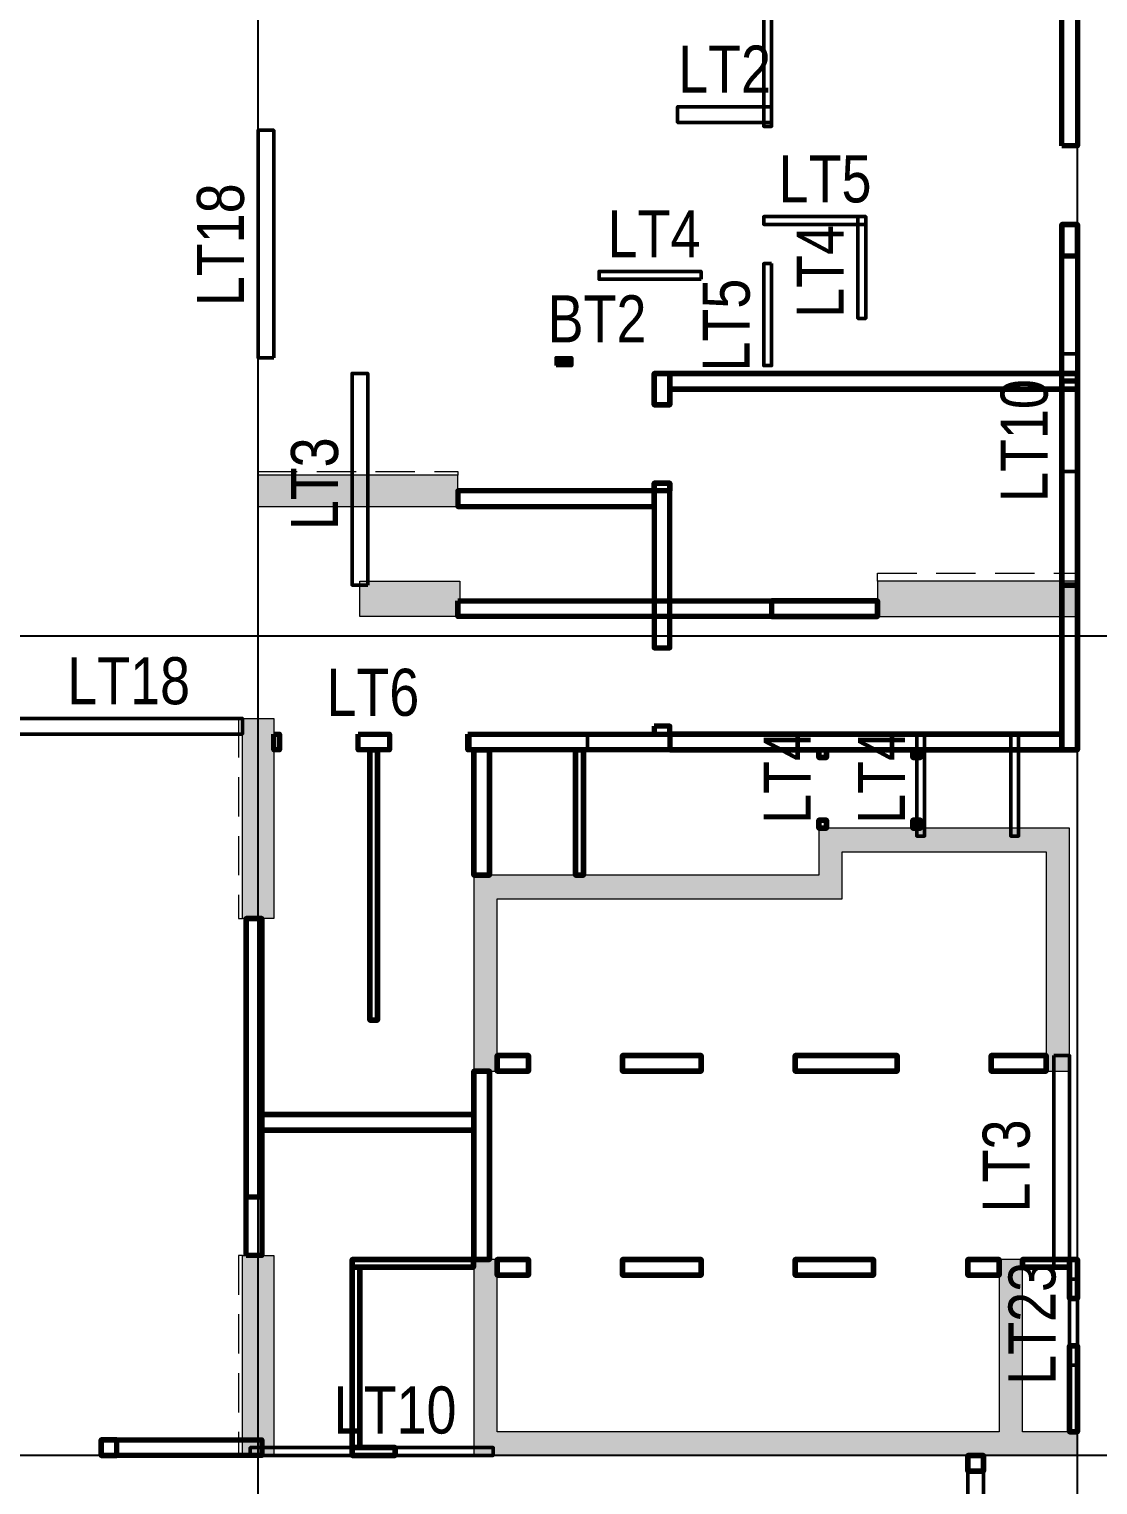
# Model space of a CAD drawing. Header units: millimetres. Extents: x -25197 to 555828, y -17247 to 174153.
# Drawn here: x 467267 to 480897, y 11875 to 30440 of the extents above; entities that cross this region are included whole.
import ezdxf
from ezdxf.enums import TextEntityAlignment as Align

# ---------------------------------------------------------------- set-up
doc = ezdxf.new("R2010")
doc.units = ezdxf.units.MM
doc.header["$LTSCALE"] = 250
doc.linetypes.add('CHG_XX_Cot_Tang 1$0$MB_Luoi truc$0$HTT Hidden 21', pattern=[3, 2, -1])
doc.linetypes.add('CHG_XX_Luoi truc$0$MB_Luoi truc$0$Center101', pattern=[13, 10, -1, 1, -1])
for name, color, linetype, lineweight in [('CHG_XX_Cot_Tang 1$0$NS-Pier', 150, 'Continuous', 9), ('CHG_XX_Cot_Tang 1$0$NS-Pier @ 1 VP1', 150, 'Continuous', 9), ('CHG_XX_Cot_Tang 1$0$NS-Pier @ 1 VP2', 150, 'Continuous', 9), ('CHG_XX_Cot_Tang 1$0$NS-Pier @ 1 VP3', 150, 'Continuous', 9), ('CHG_XX_Cot_Tang 1$0$NS-Pier @ 1 VPModel', 150, 'Continuous', 9), ('CHG_XX_Cot_Tang 1$0$NS-Pier @ 100', 150, 'Continuous', 9), ('CHG_XX_Cot_Tang 1$0$NS-Pier @ 150', 150, 'Continuous', 9), ('CHG_XX_Cot_Tang 1$0$NS-Pier @ 200', 150, 'Continuous', 9), ('CHG_XX_Cot_Tang 1$0$NS-Pier @ 350', 150, 'Continuous', 9), ('CTHEP', 2, 'Continuous', 50), ('mb tang 1 TWC$0$Net cat Tuong', 4, 'Continuous', 40), ('mb tang 1 TWC$0$Wall Line', 4, 'Continuous', 70), ('mb_unitmix twc 1-20$0$Wall Line', 4, 'Continuous', 70), ('Net cat Tuong', 4, 'Continuous', 9)]:
    doc.layers.add(name, color=color, linetype=linetype, lineweight=lineweight)
for name, color, linetype in [('CHG_XX_Luoi truc$0$Grid', 34, 'Continuous'), ('CHG_XX_Luoi truc$0$Grid Line', 8, 'CHG_XX_Luoi truc$0$MB_Luoi truc$0$Center101'), ('mb tang 1 TWC$0$Brick Wall', 4, 'Continuous'), ('mb tang 1 TWC$0$Glass', 1, 'Continuous'), ('mb_unitmix twc 1-20$0$Brick Wall', 4, 'Continuous'), ('mb_unitmix twc 1-20$0$Glass', 1, 'Continuous'), ('TEXT', 21, 'Continuous')]:
    doc.layers.add(name, color=color, linetype=linetype)
doc.styles.add('CHG_XX_Luoi truc$0$MB_Luoi truc$0$Grid A-F$0$VNI-HelveCB', font='VHELVCB_0.TTF')
doc.styles.add('TTP-HelCon', font='VHELVCN_0.TTF')

# ---------------------------------------------------------------- blocks, each defined once
blk = doc.blocks.new('*U2169')
at = {"layer": 'CHG_XX_Luoi truc$0$Grid Line'}
blk.add_line((0, 0), (0, 608), dxfattribs=at)
at = {"layer": 'CHG_XX_Luoi truc$0$Grid', "lineweight": -2, "style": 'CHG_XX_Luoi truc$0$MB_Luoi truc$0$Grid A-F$0$VNI-HelveCB'}
for tag, p in [('GRIDSUB', (0, 617)), ('GRID', (0, -9))]:
    blk.add_attdef(tag, text='', height=5, dxfattribs=at).set_placement(p, align=Align.MIDDLE)
blk = doc.blocks.new('*U2171')
at = {"layer": 'CHG_XX_Luoi truc$0$Grid Line'}
blk.add_line((0, 0), (0, 438), dxfattribs=at)
at = {"layer": 'CHG_XX_Luoi truc$0$Grid', "lineweight": -2, "style": 'CHG_XX_Luoi truc$0$MB_Luoi truc$0$Grid A-F$0$VNI-HelveCB'}
for tag, p in [('GRIDSUB', (0, 447)), ('GRID', (0, -9))]:
    blk.add_attdef(tag, text='', height=5, dxfattribs=at).set_placement(p, align=Align.MIDDLE)
blk = doc.blocks.new('CHG_XX_Luoi truc')
at = {"layer": 'CHG_XX_Luoi truc$0$Grid', "xscale": 300, "yscale": 300, "zscale": 300}
for p in [(76850, -12747), (87300, -12747)]:
    blk.add_blockref('*U2169', p, dxfattribs=at)
at = {"layer": 'CHG_XX_Luoi truc$0$Grid', "xscale": 300.0000000000013, "yscale": 300.0000000000013, "zscale": 300.0000000000013, "rotation": 90}
for p in [(110703, 22700), (110703, 12250)]:
    blk.add_blockref('*U2171', p, dxfattribs=at)
blk = doc.blocks.new('*U2323')
at = {"layer": 'CHG_XX_Cot_Tang 1$0$NS-Pier @ 1 VP1'}
h = blk.add_hatch(color=256, dxfattribs=at)
h.dxf.hatch_style = 1
h.paths.add_polyline_path([(400, 0), (0, 0), (0, -2550), (400, -2550)])
at = {"layer": 'CHG_XX_Cot_Tang 1$0$NS-Pier @ 1 VP2'}
h = blk.add_hatch(color=256, dxfattribs=at)
h.dxf.hatch_style = 1
h.paths.add_polyline_path([(400, 0), (0, 0), (0, -2550), (400, -2550)])
at = {"layer": 'CHG_XX_Cot_Tang 1$0$NS-Pier @ 1 VP3'}
h = blk.add_hatch(color=256, dxfattribs=at)
h.dxf.hatch_style = 1
h.paths.add_polyline_path([(400, 0), (0, 0), (0, -2550), (400, -2550)])
at = {"layer": 'CHG_XX_Cot_Tang 1$0$NS-Pier @ 1 VPModel'}
h = blk.add_hatch(color=256, dxfattribs=at)
h.dxf.hatch_style = 1
h.paths.add_polyline_path([(400, 0), (0, 0), (0, -2550), (400, -2550)])
at = {"layer": 'CHG_XX_Cot_Tang 1$0$NS-Pier @ 100'}
h = blk.add_hatch(color=256, dxfattribs=at)
h.dxf.hatch_style = 1
h.paths.add_polyline_path([(400, 0), (0, 0), (0, -2550), (400, -2550)])
at = {"layer": 'CHG_XX_Cot_Tang 1$0$NS-Pier @ 150'}
h = blk.add_hatch(color=256, dxfattribs=at)
h.dxf.hatch_style = 1
h.paths.add_polyline_path([(400, 0), (0, 0), (0, -2550), (400, -2550)])
at = {"layer": 'CHG_XX_Cot_Tang 1$0$NS-Pier @ 200'}
h = blk.add_hatch(color=256, dxfattribs=at)
h.dxf.hatch_style = 1
h.paths.add_polyline_path([(400, 0), (0, 0), (0, -2550), (400, -2550)])
at = {"layer": 'CHG_XX_Cot_Tang 1$0$NS-Pier @ 350'}
h = blk.add_hatch(color=256, dxfattribs=at)
h.dxf.hatch_style = 1
h.paths.add_polyline_path([(400, 0), (0, 0), (0, -2550), (400, -2550)])
blk = doc.blocks.new('CHG_XX_Cot_Tang 1$0$Block A_C450x2250')
at = {"layer": 'CHG_XX_Cot_Tang 1$0$NS-Pier', "color": 9, "linetype": 'CHG_XX_Cot_Tang 1$0$MB_Luoi truc$0$HTT Hidden 21'}
blk.add_lwpolyline([(0, 0), (-50, 0), (-50, -2550), (0, -2550)], dxfattribs=at)
at = {"layer": 'CHG_XX_Cot_Tang 1$0$NS-Pier'}
blk.add_lwpolyline([(400, -2550), (0, -2550), (0, 0), (400, 0)], close=True, dxfattribs=at)
blk.add_blockref('*U2323', (0, 0), dxfattribs=at)
blk = doc.blocks.new('*U2325')
at = {"layer": 'CHG_XX_Cot_Tang 1$0$NS-Pier @ 1 VP1'}
h = blk.add_hatch(color=256, dxfattribs=at)
h.dxf.hatch_style = 1
h.paths.add_polyline_path([(0, 0), (-450, 0), (-450, -2550), (0, -2550)])
at = {"layer": 'CHG_XX_Cot_Tang 1$0$NS-Pier @ 1 VP2'}
h = blk.add_hatch(color=256, dxfattribs=at)
h.dxf.hatch_style = 1
h.paths.add_polyline_path([(0, 0), (-450, 0), (-450, -2550), (0, -2550)])
at = {"layer": 'CHG_XX_Cot_Tang 1$0$NS-Pier @ 1 VP3'}
h = blk.add_hatch(color=256, dxfattribs=at)
h.dxf.hatch_style = 1
h.paths.add_polyline_path([(0, 0), (-450, 0), (-450, -2550), (0, -2550)])
at = {"layer": 'CHG_XX_Cot_Tang 1$0$NS-Pier @ 1 VPModel'}
h = blk.add_hatch(color=256, dxfattribs=at)
h.dxf.hatch_style = 1
h.paths.add_polyline_path([(0, 0), (-450, 0), (-450, -2550), (0, -2550)])
at = {"layer": 'CHG_XX_Cot_Tang 1$0$NS-Pier @ 100'}
h = blk.add_hatch(color=256, dxfattribs=at)
h.dxf.hatch_style = 1
h.paths.add_polyline_path([(0, 0), (-450, 0), (-450, -2550), (0, -2550)])
at = {"layer": 'CHG_XX_Cot_Tang 1$0$NS-Pier @ 150'}
h = blk.add_hatch(color=256, dxfattribs=at)
h.dxf.hatch_style = 1
h.paths.add_polyline_path([(0, 0), (-450, 0), (-450, -2550), (0, -2550)])
at = {"layer": 'CHG_XX_Cot_Tang 1$0$NS-Pier @ 200'}
h = blk.add_hatch(color=256, dxfattribs=at)
h.dxf.hatch_style = 1
h.paths.add_polyline_path([(0, 0), (-450, 0), (-450, -2550), (0, -2550)])
at = {"layer": 'CHG_XX_Cot_Tang 1$0$NS-Pier @ 350'}
h = blk.add_hatch(color=256, dxfattribs=at)
h.dxf.hatch_style = 1
h.paths.add_polyline_path([(0, 0), (-450, 0), (-450, -2550), (0, -2550)])
blk = doc.blocks.new('CHG_XX_Cot_Tang 1$0$C550x2550')
at = {"layer": 'CHG_XX_Cot_Tang 1$0$NS-Pier', "color": 9, "linetype": 'CHG_XX_Cot_Tang 1$0$MB_Luoi truc$0$HTT Hidden 21'}
blk.add_lwpolyline([(-450, 0), (-550, 0), (-550, -2550), (-450, -2550)], dxfattribs=at)
at = {"layer": 'CHG_XX_Cot_Tang 1$0$NS-Pier'}
blk.add_lwpolyline([(0, -2550), (-450, -2550), (-450, 0), (0, 0)], close=True, dxfattribs=at)
blk.add_blockref('*U2325', (0, 0), dxfattribs=at)
blk = doc.blocks.new('*U2329')
at = {"layer": 'CHG_XX_Cot_Tang 1$0$NS-Pier @ 1 VP1'}
h = blk.add_hatch(color=256, dxfattribs=at)
h.dxf.hatch_style = 1
h.paths.add_polyline_path([(78150, 23400), (78150, 22950), (79425, 22950), (79425, 23400)])
at = {"layer": 'CHG_XX_Cot_Tang 1$0$NS-Pier @ 1 VP2'}
h = blk.add_hatch(color=256, dxfattribs=at)
h.dxf.hatch_style = 1
h.paths.add_polyline_path([(78150, 23400), (78150, 22950), (79425, 22950), (79425, 23400)])
at = {"layer": 'CHG_XX_Cot_Tang 1$0$NS-Pier @ 1 VP3'}
h = blk.add_hatch(color=256, dxfattribs=at)
h.dxf.hatch_style = 1
h.paths.add_polyline_path([(78150, 23400), (78150, 22950), (79425, 22950), (79425, 23400)])
at = {"layer": 'CHG_XX_Cot_Tang 1$0$NS-Pier @ 1 VPModel'}
h = blk.add_hatch(color=256, dxfattribs=at)
h.dxf.hatch_style = 1
h.paths.add_polyline_path([(78150, 23400), (78150, 22950), (79425, 22950), (79425, 23400)])
at = {"layer": 'CHG_XX_Cot_Tang 1$0$NS-Pier @ 150'}
h = blk.add_hatch(color=256, dxfattribs=at)
h.dxf.hatch_style = 1
h.paths.add_polyline_path([(78150, 23400), (78150, 22950), (79425, 22950), (79425, 23400)])
blk = doc.blocks.new('CHG_XX_Cot_Tang 1')
at = {"layer": 'CHG_XX_Cot_Tang 1$0$NS-Pier'}
h = blk.add_hatch(color=256, dxfattribs=at)
h.dxf.hatch_style = 1
h.paths.add_polyline_path([(84300, 19950), (86900, 19950), (86900, 17150), (87200, 17150), (87200, 20250), (84000, 20250), (84000, 19650), (79600, 19650), (79600, 17150), (79900, 17150), (79900, 19350), (84300, 19350)])
h = blk.add_hatch(color=256, dxfattribs=at)
h.dxf.hatch_style = 1
h.paths.add_polyline_path([(87300, 12550), (86600, 12550), (86600, 14750), (86300, 14750), (86300, 12550), (79900, 12550), (79900, 14750), (79600, 14750), (79600, 12250), (87300, 12250)])
blk.add_lwpolyline([(79425, 23400), (79425, 22950), (78150, 22950), (78150, 23400)], close=True, dxfattribs=at)
for points in [[(87200, 17150), (87200, 20250), (84000, 20250), (84000, 19650), (79600, 19650), (79600, 17150), (79900, 17150), (79900, 19350), (84300, 19350), (84300, 19950), (86900, 19950), (86900, 17150), (87200, 17150)], [(79600, 14750), (79600, 12250), (87300, 12250), (87300, 12550), (86600, 12550), (86600, 14750), (86300, 14750), (86300, 12550), (79900, 12550), (79900, 14750), (79600, 14750)]]:
    blk.add_lwpolyline(points, dxfattribs=at)
for name, p in [('CHG_XX_Luoi truc', (0, 0)), ('*U2329', (0, 0)), ('CHG_XX_Cot_Tang 1$0$Block A_C450x2250', (76650, 21650)), ('CHG_XX_Cot_Tang 1$0$Block A_C450x2250', (76650, 14800))]:
    blk.add_blockref(name, p, dxfattribs=at)
at = {"layer": 'CHG_XX_Cot_Tang 1$0$NS-Pier', "xscale": -1, "rotation": 90}
blk.add_blockref('CHG_XX_Cot_Tang 1$0$Block A_C450x2250', (76850, 24750), dxfattribs=at)
at = {"layer": 'Defpoints', "color": 8, "linetype": 'CHG_XX_Cot_Tang 1$0$MB_Luoi truc$0$HTT Hidden 21', "xscale": -1, "rotation": 90}
blk.add_blockref('CHG_XX_Cot_Tang 1$0$C550x2550', (84750, 22950), dxfattribs=at)
blk = doc.blocks.new('*U1661')
at = {"layer": 'mb_unitmix twc 1-20$0$Wall Line'}
blk.add_lwpolyline([(0, 200), (0, 0), (200, 0), (200, 200)], close=True, dxfattribs=at)
blk = doc.blocks.new('*U1937')
at = {"layer": 'mb_unitmix twc 1-20$0$Wall Line'}
blk.add_lwpolyline([(-6900, 0), (0, 0), (0, 200), (-6900, 200)], close=True, dxfattribs=at)
blk = doc.blocks.new('*U1938')
at = {"layer": 'mb_unitmix twc 1-20$0$Wall Line'}
blk.add_lwpolyline([(-4600, 0), (0, 0), (0, 200), (-4600, 200)], close=True, dxfattribs=at)
blk = doc.blocks.new('*U1677')
at = {"layer": 'mb_unitmix twc 1-20$0$Wall Line'}
blk.add_lwpolyline([(-4300, 0), (0, 0), (0, 200), (-4300, 200)], close=True, dxfattribs=at)
blk = doc.blocks.new('*U1666')
at = {"layer": 'mb_unitmix twc 1-20$0$Wall Line'}
blk.add_lwpolyline([(0, -5350), (0, 0), (-200, 0), (-200, -5350)], close=True, dxfattribs=at)
blk = doc.blocks.new('*U1962')
at = {"layer": 'mb_unitmix twc 1-20$0$Wall Line'}
blk.add_lwpolyline([(0, -2050), (0, 0), (-200, 0), (-200, -2050)], close=True, dxfattribs=at)
blk = doc.blocks.new('*U2039')
at = {"layer": 'mb_unitmix twc 1-20$0$Wall Line'}
blk.add_lwpolyline([(0, -200), (0, 0), (-200, 0), (-200, -200)], close=True, dxfattribs=at)
blk = doc.blocks.new('*U2040')
at = {"layer": 'mb_unitmix twc 1-20$0$Wall Line'}
blk.add_lwpolyline([(-3550, 0), (0, 0), (0, 200), (-3550, 200)], close=True, dxfattribs=at)
blk = doc.blocks.new('*U2032')
at = {"layer": 'mb_unitmix twc 1-20$0$Wall Line'}
blk.add_lwpolyline([(0, -1350), (0, 0), (-200, 0), (-200, -1350)], close=True, dxfattribs=at)
blk = doc.blocks.new('*U2023')
at = {"layer": 'mb_unitmix twc 1-20$0$Wall Line'}
blk.add_lwpolyline([(-400, 0), (0, 0), (0, 200), (-400, 200)], close=True, dxfattribs=at)
blk = doc.blocks.new('*U2033')
at = {"layer": 'mb_unitmix twc 1-20$0$Wall Line'}
blk.add_lwpolyline([(-2600, 0), (0, 0), (0, 200), (-2600, 200)], close=True, dxfattribs=at)
blk = doc.blocks.new('*U2016')
at = {"layer": 'mb tang 1 TWC$0$Wall Line'}
blk.add_lwpolyline([(-7575, 0), (0, 0), (0, 200), (-7575, 200)], close=True, dxfattribs=at)
blk = doc.blocks.new('*U1810')
at = {"layer": 'mb tang 1 TWC$0$Wall Line'}
blk.add_lwpolyline([(0, -1600), (0, 0), (-200, 0), (-200, -1600)], close=True, dxfattribs=at)
blk = doc.blocks.new('*U1806')
at = {"layer": 'mb tang 1 TWC$0$Wall Line'}
blk.add_lwpolyline([(0, -1100), (0, 0), (-100, 0), (-100, -1100)], close=True, dxfattribs=at)
blk = doc.blocks.new('*U1815')
at = {"layer": 'mb tang 1 TWC$0$Wall Line'}
blk.add_lwpolyline([(0, -500), (0, 0), (-100, 0), (-100, -500)], close=True, dxfattribs=at)
blk = doc.blocks.new('*U1816')
at = {"layer": 'mb tang 1 TWC$0$Wall Line'}
blk.add_lwpolyline([(-600, 0), (0, 0), (0, 100), (-600, 100)], close=True, dxfattribs=at)
blk = doc.blocks.new('*U1819')
at = {"layer": 'mb tang 1 TWC$0$Wall Line'}
blk.add_lwpolyline([(0, -1600), (0, 0), (-100, 0), (-100, -1600)], close=True, dxfattribs=at)
blk = doc.blocks.new('*U1820')
at = {"layer": 'mb tang 1 TWC$0$Wall Line'}
blk.add_lwpolyline([(0, -100), (0, 0), (-100, 0), (-100, -100)], close=True, dxfattribs=at)
blk = doc.blocks.new('*U1821')
at = {"layer": 'mb tang 1 TWC$0$Wall Line'}
blk.add_lwpolyline([(0, -100), (0, 0), (-100, 0), (-100, -100)], close=True, dxfattribs=at)
blk = doc.blocks.new('*U1825')
at = {"layer": 'mb tang 1 TWC$0$Wall Line'}
blk.add_lwpolyline([(-550, 0), (0, 0), (0, 100), (-550, 100)], close=True, dxfattribs=at)
blk = doc.blocks.new('*U1823')
at = {"layer": 'mb tang 1 TWC$0$Wall Line'}
blk.add_lwpolyline([(-1550, 0), (0, 0), (0, 100), (-1550, 100)], close=True, dxfattribs=at)
blk = doc.blocks.new('*U1822')
at = {"layer": 'mb tang 1 TWC$0$Wall Line'}
blk.add_lwpolyline([(-2700, 0), (0, 0), (0, 200), (-2700, 200)], close=True, dxfattribs=at)
blk = doc.blocks.new('*U1824')
at = {"layer": 'mb tang 1 TWC$0$Wall Line'}
blk.add_lwpolyline([(0, -2300), (0, 0), (-100, 0), (-100, -2300)], close=True, dxfattribs=at)
blk = doc.blocks.new('*U1999')
at = {"layer": 'mb tang 1 TWC$0$Wall Line'}
blk.add_lwpolyline([(0, -2400), (0, 0), (-200, 0), (-200, -2400)], close=True, dxfattribs=at)
blk = doc.blocks.new('*U1997')
at = {"layer": 'mb tang 1 TWC$0$Wall Line'}
blk.add_lwpolyline([(-400, 0), (0, 0), (0, 200), (-400, 200)], close=True, dxfattribs=at)
blk = doc.blocks.new('*U2005')
at = {"layer": 'mb tang 1 TWC$0$Wall Line'}
blk.add_lwpolyline([(-75, 0), (0, 0), (0, 200), (-75, 200)], close=True, dxfattribs=at)
blk = doc.blocks.new('*U2002')
at = {"layer": 'mb tang 1 TWC$0$Wall Line'}
blk.add_lwpolyline([(-700, 0), (0, 0), (0, 200), (-700, 200)], close=True, dxfattribs=at)
blk = doc.blocks.new('*U2003')
at = {"layer": 'mb tang 1 TWC$0$Wall Line'}
blk.add_lwpolyline([(-1300, 0), (0, 0), (0, 200), (-1300, 200)], close=True, dxfattribs=at)
blk = doc.blocks.new('*U1998')
at = {"layer": 'mb tang 1 TWC$0$Wall Line'}
blk.add_lwpolyline([(-1000, 0), (0, 0), (0, 200), (-1000, 200)], close=True, dxfattribs=at)
blk = doc.blocks.new('*U2000')
at = {"layer": 'mb tang 1 TWC$0$Wall Line'}
blk.add_lwpolyline([(0, 3450), (0, 0), (100, 0), (100, 3450)], close=True, dxfattribs=at)
blk = doc.blocks.new('*U2001')
at = {"layer": 'mb tang 1 TWC$0$Wall Line'}
blk.add_lwpolyline([(-5000, 0), (0, 0), (0, 200), (-5000, 200)], close=True, dxfattribs=at)
blk = doc.blocks.new('*U1817')
at = {"layer": 'mb tang 1 TWC$0$Wall Line'}
blk.add_lwpolyline([(0, 200), (0, 0), (200, 0), (200, 200)], close=True, dxfattribs=at)
blk = doc.blocks.new('*U1990')
at = {"layer": 'mb tang 1 TWC$0$Wall Line'}
blk.add_lwpolyline([(0, 4600), (0, 0), (200, 0), (200, 4600)], close=True, dxfattribs=at)
blk = doc.blocks.new('*U1993')
at = {"layer": 'mb tang 1 TWC$0$Wall Line'}
blk.add_lwpolyline([(2500, 0), (0, 0), (0, -200), (2500, -200)], close=True, dxfattribs=at)
blk = doc.blocks.new('*U1991')
at = {"layer": 'mb tang 1 TWC$0$Wall Line'}
blk.add_lwpolyline([(0, 100), (0, 0), (200, 0), (200, 100)], close=True, dxfattribs=at)
blk = doc.blocks.new('*U1994')
at = {"layer": 'mb tang 1 TWC$0$Wall Line'}
blk.add_lwpolyline([(0, 2100), (0, 0), (200, 0), (200, 2100)], close=True, dxfattribs=at)
blk = doc.blocks.new('*U1989')
at = {"layer": 'mb tang 1 TWC$0$Wall Line'}
blk.add_lwpolyline([(0, 400), (0, 0), (200, 0), (200, 400)], close=True, dxfattribs=at)
blk = doc.blocks.new('*U1987')
at = {"layer": 'mb tang 1 TWC$0$Wall Line'}
blk.add_lwpolyline([(5200, 0), (0, 0), (0, -200), (5200, -200)], close=True, dxfattribs=at)

msp = doc.modelspace()

# ---------------------------------------------------------------- linework, layer by layer
at = {"layer": 'CTHEP'}
for points in [[(476636.05606, 32699.99999), (476736.05606, 32699.99999), (476736.05606, 29199.99999), (476636.05606, 29199.99999)], [(476736.05606, 29250), (475536.05606, 29249.99999), (475536.05606, 29449.99999), (476736.05606, 29450)], [(470386.05606, 26249.99999), (470186.05606, 26249.99999), (470186.05606, 29149.99999), (470386.05606, 29149.99999)], [(477936.05606, 27949.99998), (476636.05608, 27949.99998), (476636.05608, 28049.99998), (477936.05606, 28049.99998)], [(477936.05603, 28049.99999), (477936.05603, 26750.00001), (477836.05603, 26750.00001), (477836.05603, 28049.99999)], [(475836.05604, 27249.99998), (474536.05606, 27249.99998), (474536.05606, 27349.99998), (475836.05604, 27349.99998)], [(476736.05606, 27449.99998), (476736.05606, 26150), (476636.05606, 26150), (476636.05606, 27449.99998)], [(473986.05606, 26149.99999), (474186.05606, 26149.99999), (474186.05606, 26249.99999), (473986.05606, 26249.99999)], [(480436.05606, 24799.99999), (480636.05606, 24799.99999), (480636.05606, 26299.99999), (480436.05606, 26299.99999)], [(471586.05606, 23349.99999), (471386.05606, 23349.99999), (471386.05606, 26049.99999), (471586.05606, 26049.99999)], [(467086.05605, 21649.99999), (469986.05605, 21649.99999), (469986.05605, 21449.99997), (467086.05605, 21449.99997)], [(474386.29886, 21249.99998), (472886.29888, 21249.99998), (472886.29888, 21449.99998), (474386.29886, 21449.99998)], [(478686.05604, 21449.99999), (478686.05604, 20150.00001), (478586.05604, 20150.00001), (478586.05604, 21449.99999)], [(479886.05604, 21449.99999), (479886.05604, 20150.00001), (479786.05604, 20150.00001), (479786.05604, 21449.99999)], [(480336.05606, 17349.99999), (480535.81324, 17349.99999), (480536.05606, 14649.99999), (480336.29888, 14649.99999)], [(480536.29888, 14499.99999), (480636.05606, 14499.99999), (480636.05606, 13399.99999), (480536.29888, 13399.99999)], [(470086.05606, 12249.99999), (473186.05606, 12249.99999), (473186.05606, 12349.99999), (470086.05606, 12349.99999)], [(479236.05606, 12249.99998), (479436.05606, 12249.99998), (479436.05605, 10249.99999), (479236.05605, 10249.99999)]]:
    msp.add_lwpolyline(points, close=True, dxfattribs=at)
msp.add_solid([(473986.05606, 26249.99999), (474186.05606, 26249.99999), (473986.05606, 26149.99999), (474186.05606, 26149.99999)], dxfattribs=at)
at = {"layer": 'mb tang 1 TWC$0$Brick Wall'}
for p, q in [((470461.05606, 21449.99999), (470386.05606, 21449.99999)), ((470386.05606, 21449.99999), (470386.05606, 21349.99999)), ((470386.05606, 21249.99999), (470386.05606, 21349.99999)), ((470461.05606, 21449.99999), (470461.05606, 21349.99999)), ((470461.05606, 21249.99999), (470461.05606, 21349.99999)), ((471861.05606, 21449.99999), (471461.05606, 21449.99999)), ((471461.05606, 21449.99999), (471461.05606, 21349.99999)), ((471461.05606, 21249.99999), (471461.05606, 21349.99999)), ((471861.05606, 21449.99999), (471861.05606, 21349.99999)), ((471861.05606, 21249.99999), (471861.05606, 21349.99999)), ((470461.05606, 21249.99999), (470386.05606, 21249.99999)), ((471861.05606, 21249.99999), (471461.05606, 21249.99999)), ((473236.05606, 17350), (473236.05606, 17250)), ((473236.05606, 17350), (473636.05606, 17350)), ((473636.05606, 17350), (473636.05606, 17250)), ((474836.05606, 17350), (474836.05606, 17250)), ((474836.05606, 17350), (475836.05606, 17350)), ((475836.05606, 17350), (475836.05606, 17250)), ((477036.05606, 17350), (477036.05606, 17250)), ((477036.05606, 17350), (478336.05606, 17350)), ((478336.05606, 17350), (478336.05606, 17250)), ((479536.05606, 17350), (479536.05606, 17250)), ((479536.05606, 17350), (480236.05606, 17350)), ((480236.05606, 17350), (480236.05606, 17250)), ((472936.05606, 17150), (473036.05606, 17150)), ((472936.05606, 17150), (472936.05606, 14750)), ((473136.05606, 17150), (473036.05606, 17150)), ((473136.05606, 17150), (473136.05606, 14750)), ((473236.05606, 17150), (473236.05606, 17250)), ((473236.05606, 17150), (473636.05606, 17150)), ((473636.05606, 17150), (473636.05606, 17250)), ((474836.05606, 17150), (474836.05606, 17250)), ((474836.05606, 17150), (475836.05606, 17150)), ((475836.05606, 17150), (475836.05606, 17250)), ((477036.05606, 17150), (477036.05606, 17250)), ((477036.05606, 17150), (478336.05606, 17150)), ((478336.05606, 17150), (478336.05606, 17250)), ((479536.05606, 17150), (479536.05606, 17250)), ((479536.05606, 17150), (480236.05606, 17150)), ((480236.05606, 17150), (480236.05606, 17250)), ((472936.05606, 16599.99999), (470236.0542, 16600.00005)), ((470236.0542, 16600.00005), (470236.0542, 16500.00005)), ((472936.05606, 16599.99999), (472936.05606, 16499.99999)), ((470236.0542, 16400.00005), (470236.0542, 16500.00005)), ((472936.05606, 16399.99999), (470236.0542, 16400.00005)), ((472936.05606, 16399.99999), (472936.05606, 16499.99999)), ((472936.05606, 14750), (473036.05606, 14750)), ((473136.05606, 14750), (473036.05606, 14750)), ((473636.05606, 14750), (473236.05606, 14750)), ((473236.05606, 14750), (473236.05606, 14650)), ((473636.05606, 14750), (473636.05606, 14650)), ((475836.05606, 14750), (474836.05606, 14750)), ((474836.05606, 14750), (474836.05606, 14650)), ((475836.05606, 14750), (475836.05606, 14650)), ((478036.05606, 14750), (477036.05606, 14750)), ((477036.05606, 14750), (477036.05606, 14650)), ((478036.05606, 14750), (478036.05606, 14650)), ((479636.05606, 14750), (479236.05606, 14750)), ((479236.05606, 14750), (479236.05606, 14650)), ((479636.05606, 14750), (479636.05606, 14650)), ((473236.05606, 14550), (473236.05606, 14650)), ((473636.05606, 14550), (473236.05606, 14550)), ((473636.05606, 14550), (473636.05606, 14650)), ((474836.05606, 14550), (474836.05606, 14650)), ((475836.05606, 14550), (474836.05606, 14550)), ((475836.05606, 14550), (475836.05606, 14650)), ((477036.05606, 14550), (477036.05606, 14650)), ((478036.05606, 14550), (477036.05606, 14550)), ((478036.05606, 14550), (478036.05606, 14650)), ((479236.05606, 14550), (479236.05606, 14650)), ((479636.05606, 14550), (479236.05606, 14550)), ((479636.05606, 14550), (479636.05606, 14650))]:
    msp.add_line(p, q, dxfattribs=at)

# ---------------------------------------------------------------- block references
for name, p in [('*U1989', (475236.05606, 25650)), ('*U1987', (475436.05606, 26050)), ('*U1990', (480436.05605, 21249.99999)), ('*U1993', (472736.05606, 24550)), ('*U1994', (475236.05606, 22550)), ('*U1991', (475236.05604, 21449.99999))]:
    msp.add_blockref(name, p, dxfattribs=at)
at = {"layer": 'mb tang 1 TWC$0$Brick Wall', "xscale": -1}
for name, p in [('*U1989', (475436.05606, 25650)), ('*U1990', (480636.05605, 21249.99999)), ('*U1991', (475436.05606, 24550))]:
    msp.add_blockref(name, p, dxfattribs=at)
at = {"layer": 'mb tang 1 TWC$0$Brick Wall', "xscale": -1, "rotation": 180}
msp.add_blockref('*U1987', (475436.05606, 25850), dxfattribs=at)
at = {"layer": 'mb tang 1 TWC$0$Glass'}
msp.add_blockref('*U1817', (479236.05606, 12049.99999), dxfattribs=at)
at = {"layer": 'mb tang 1 TWC$0$Net cat Tuong', "xscale": -1, "rotation": 180}
for name, p in [('*U2005', (470461.05606, 21449.99999)), ('*U1997', (471861.05606, 21449.99999)), ('*U2016', (480436.05606, 21449.99999)), ('*U2000', (471611.05606, 21249.99999)), ('*U1810', (473136.05606, 19650)), ('*U1997', (473636.05606, 17350)), ('*U1998', (475836.05606, 17350)), ('*U2003', (478336.05606, 17350)), ('*U2002', (480236.05606, 17350)), ('*U1999', (473136.05606, 14750)), ('*U1822', (472936.05606, 16599.99999)), ('*U1997', (473636.05606, 14750)), ('*U1998', (475836.05606, 14750)), ('*U1998', (478036.05606, 14750)), ('*U1997', (479636.05606, 14750)), ('*U1816', (480536.05606, 14750)), ('*U1815', (480636.05606, 14250)), ('*U1806', (480636.05606, 12550))]:
    msp.add_blockref(name, p, dxfattribs=at)
at = {"layer": 'mb tang 1 TWC$0$Net cat Tuong'}
for name, p in [('*U2001', (480436.05606, 21249.99999)), ('*U1819', (474336.05606, 21249.99999)), ('*U1821', (477435.81324, 21249.99999)), ('*U1821', (478635.81324, 21250)), ('*U1821', (477435.81323, 20349.99999)), ('*U1821', (478635.81323, 20350)), ('*U1997', (473636.05606, 17150)), ('*U1998', (475836.05606, 17150)), ('*U2003', (478336.05606, 17150)), ('*U2002', (480236.05606, 17150)), ('*U1822', (472936.05606, 16399.99999)), ('*U1997', (473636.05606, 14550)), ('*U1998', (475836.05606, 14550)), ('*U1998', (478036.05606, 14550)), ('*U1997', (479636.05606, 14550)), ('*U1816', (480536.05606, 14650)), ('*U1824', (471485.81324, 14650))]:
    msp.add_blockref(name, p, dxfattribs=at)
at = {"layer": 'mb tang 1 TWC$0$Net cat Tuong', "rotation": 180}
for name, p in [('*U2000', (471711.05606, 21249.99999)), ('*U1810', (472936.05606, 19650)), ('*U1999', (472936.05606, 14750)), ('*U1823', (471385.81324, 14750)), ('*U1815', (480536.05606, 14250)), ('*U1806', (480536.05606, 12550)), ('*U1825', (471385.81324, 12350))]:
    msp.add_blockref(name, p, dxfattribs=at)
at = {"layer": 'mb tang 1 TWC$0$Net cat Tuong', "xscale": -1}
for name, p in [('*U1819', (474236.05606, 21249.99999)), ('*U1820', (477335.81324, 21249.99999)), ('*U1820', (478535.81324, 21250)), ('*U1820', (477335.81323, 20349.99999)), ('*U1820', (478535.81323, 20350)), ('*U1823', (471385.81324, 14650)), ('*U1824', (471385.81324, 14650)), ('*U1825', (471385.81324, 12250))]:
    msp.add_blockref(name, p, dxfattribs=at)
at = {"layer": 'mb_unitmix twc 1-20$0$Brick Wall', "xscale": -1, "rotation": 270}
for name, p in [('*U1937', (480436.05606, 35850)), ('*U1938', (480436.19698, 27950)), ('*U1666', (478086.05606, 23150)), ('*U1677', (470036.05606, 19100)), ('*U1962', (470236.05278, 12449.9999))]:
    msp.add_blockref(name, p, dxfattribs=at)
at = {"layer": 'mb_unitmix twc 1-20$0$Brick Wall'}
for name, p, rotation in [('*U2023', (480636.19698, 27950), 90), ('*U2033', (480636.19698, 25950), 90), ('*U2032', (478086.05606, 22950), 270), ('*U2040', (470236.05606, 19100), 90), ('*U2039', (468386.05278, 12249.9999), 270)]:
    msp.add_blockref(name, p, dxfattribs=dict(at, rotation=rotation))
at = {"layer": 'mb_unitmix twc 1-20$0$Glass'}
msp.add_blockref('*U1661', (479236.05606, 12049.99999), dxfattribs=at)
at = {"layer": 'mb_unitmix twc 1-20$0$Glass', "xscale": -1}
msp.add_blockref('*U1661', (479436.05606, 12049.99999), dxfattribs=at)
at = {"layer": 'Net cat Tuong'}
for name in ['CHG_XX_Luoi truc', 'CHG_XX_Cot_Tang 1', 'CHG_XX_Cot_Tang 1']:
    msp.add_blockref(name, (393336.05606, 0), dxfattribs=at)

# ---------------------------------------------------------------- texts
at = {"layer": 'TEXT', "style": 'TTP-HelCon'}
for s, p in [('LT2', (476136.05606, 29449.99999)), ('LT5', (477417.46204, 28049.99998)), ('LT4', (475236.05604, 27349.99998)), ('BT2', (474509.3561, 26265.08189)), ('LT18', (468536.05605, 21649.99999)), ('LT6', (471650.14685, 21502.44649)), ('LT10', (471933.5607, 12349.99999))]:
    msp.add_text(s, height=600, dxfattribs=at).set_placement(p, align=Align.BOTTOM_CENTER)
for s, p in [('LT18', (470186.05606, 27689.33333)), ('LT4', (477836.05603, 27349.99999)), ('LT5', (476636.05605, 26665.32605)), ('LT10', (480436.05606, 25192.78955)), ('LT3', (471386.05606, 24641.33334)), ('LT4', (477415.49893, 20897.42531)), ('LT4', (478615.49893, 20897.42531)), ('LT3', (480207.07985, 15942.49527)), ('LT23', (480536.41646, 13934.9728))]:
    msp.add_text(s, height=600, rotation=90, dxfattribs=at).set_placement(p, align=Align.BOTTOM_CENTER)

doc.saveas('drawing.dxf')
